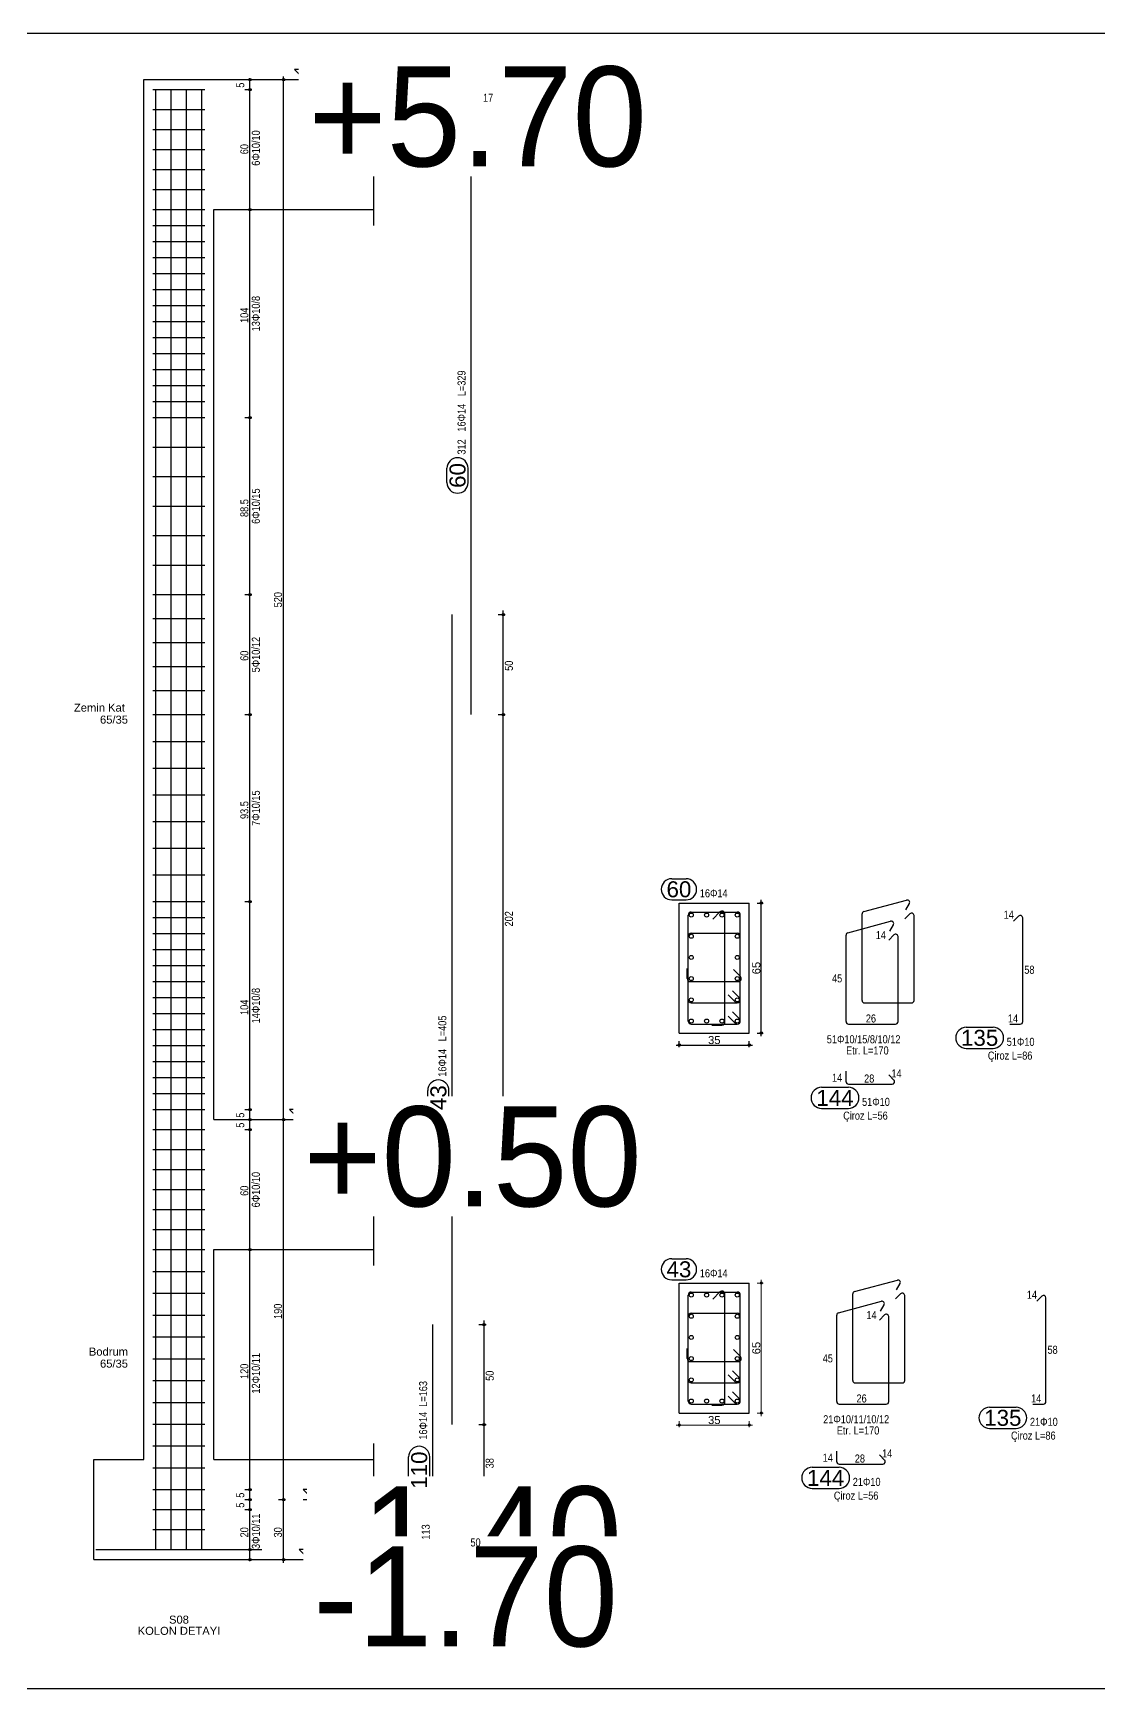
# Model space of a CAD drawing. Header units: metres. Extents: x 419734 to 420376, y 4564732 to 4565123.
# Drawn here: x 419979.08 to 420005.73, y 4564924.57 to 4564965.96 of the extents above; entities that cross this region are included whole.
import ezdxf
from ezdxf.enums import TextEntityAlignment as Align

# ---------------------------------------------------------------- set-up
doc = ezdxf.new("R2018")
doc.units = ezdxf.units.M
for name, color, linetype in [('Standart', 7, 'Continuous'), ('SW_DIM', 33, 'Continuous'), ('SW_MAGRONE', 2, 'Continuous'), ('SW_QUOTE', 1, 'Continuous'), ('SW_REINFORCEMENT', 7, 'Continuous'), ('SW_Tondini', 1, 'Continuous'), ('SW_TXT_TESTI', 1, 'Continuous')]:
    doc.layers.add(name, color=color, linetype=linetype)
doc.styles.add('arial_1_18', font='arial.ttf', dxfattribs={"height": 0.2})
doc.styles.get("Standard").update_dxf_attribs({"font": 'arial.ttf'})
doc.styles.add('SWS', font='ARIALN.TTF')

# ---------------------------------------------------------------- blocks, each defined once
blk = doc.blocks.new('*U893')
blk.add_hatch(color=256).paths.add_polyline_path([(0.0025, 0.0025), (0, 0.0025), (0, 0)])
for p, q in [((0.0095, 0.0025), (-0.0025, 0.0025)), ((-0.0025, 0.0025), (0, 0)), ((-0.0025, 0), (0.0025, 0)), ((0, 0), (0, 0.0025)), ((0.0025, 0.0025), (0, 0))]:
    blk.add_line(p, q)
at = {"color": 2, "lineweight": 30, "flags": 104}
blk.add_attdef('QM', text='', height=0.0025, dxfattribs=at).set_placement((0.001, 0.0033), align=Align.BOTTOM_LEFT)
blk = doc.blocks.new('*U894')
blk.add_hatch(color=256).paths.add_polyline_path([(0.0025, 0.0025), (0, 0.0025), (0, 0)])
for p, q in [((0.0095, 0.0025), (-0.0025, 0.0025)), ((-0.0025, 0.0025), (0, 0)), ((-0.0025, 0), (0.0025, 0)), ((0, 0), (0, 0.0025)), ((0.0025, 0.0025), (0, 0))]:
    blk.add_line(p, q)
at = {"color": 2, "lineweight": 30, "flags": 104}
blk.add_attdef('QM', text='', height=0.0025, dxfattribs=at).set_placement((0.001, 0.0033), align=Align.BOTTOM_LEFT)
blk = doc.blocks.new('*U895')
blk.add_hatch(color=256).paths.add_polyline_path([(0.0025, 0.0025), (0, 0.0025), (0, 0)])
for p, q in [((0.0095, 0.0025), (-0.0025, 0.0025)), ((-0.0025, 0.0025), (0, 0)), ((-0.0025, 0), (0.0025, 0)), ((0, 0), (0, 0.0025)), ((0.0025, 0.0025), (0, 0))]:
    blk.add_line(p, q)
at = {"color": 2, "lineweight": 30, "flags": 104}
blk.add_attdef('QM', text='', height=0.0025, dxfattribs=at).set_placement((0.001, 0.0033), align=Align.BOTTOM_LEFT)
blk = doc.blocks.new('*U896')
blk.add_hatch(color=256).paths.add_polyline_path([(0.0025, 0.0025), (0, 0.0025), (0, 0)])
for p, q in [((0.0095, 0.0025), (-0.0025, 0.0025)), ((-0.0025, 0.0025), (0, 0)), ((-0.0025, 0), (0.0025, 0)), ((0, 0), (0, 0.0025)), ((0.0025, 0.0025), (0, 0))]:
    blk.add_line(p, q)
at = {"color": 2, "lineweight": 30, "flags": 104}
blk.add_attdef('QM', text='', height=0.0025, dxfattribs=at).set_placement((0.001, 0.0033), align=Align.BOTTOM_LEFT)

msp = doc.modelspace()

# ---------------------------------------------------------------- linework, layer by layer
at = {"layer": 'Standart', "color": 171, "linetype": 'Continuous', "lineweight": -3}
for points in [[(419806.01166, 4564965.96418), (420065.81052, 4564965.96418)], [(420065.81052, 4564924.57015), (419806.01166, 4564924.57015)]]:
    msp.add_lwpolyline(points, dxfattribs=at)
at = {"layer": 'Standart', "color": 35, "linetype": 'Continuous', "lineweight": -3}
for points in [[(419987.59901, 4564963.32652), (419987.59901, 4564965.20153)], [(419987.37401, 4564963.02652), (419987.82401, 4564963.32652)], [(419987.37401, 4564963.02652), (419987.59901, 4564963.02652)], [(419987.59901, 4564963.32652), (419987.82401, 4564963.32652)], [(419987.59901, 4564961.15151), (419987.59901, 4564963.02652)], [(419987.59901, 4564937.32652), (419987.59901, 4564939.20153)], [(419987.37401, 4564937.02652), (419987.82401, 4564937.32652)], [(419987.59901, 4564937.32652), (419987.82401, 4564937.32652)], [(419987.37401, 4564937.02652), (419987.59901, 4564937.02652)], [(419987.59901, 4564935.15151), (419987.59901, 4564937.02652)], [(419987.59901, 4564929.20152), (419987.59901, 4564930.70152)], [(419987.37401, 4564928.90152), (419987.82401, 4564929.20152)], [(419987.59901, 4564929.20152), (419987.82401, 4564929.20152)], [(419987.37401, 4564928.90152), (419987.59901, 4564928.90152)], [(419987.59901, 4564927.40151), (419987.59901, 4564928.90152)]]:
    msp.add_lwpolyline(points, dxfattribs=at)
at = {"layer": 'Standart', "color": 1, "linetype": 'Continuous', "lineweight": 5}
for points in [[(419997.18549, 4564934.71563), (419997.33549, 4564934.71563)], [(419997.28549, 4564931.38563), (419997.28549, 4564934.79563)], [(419995.15549, 4564931.16563), (419997.06549, 4564931.16563)], [(419995.23549, 4564931.11563), (419995.23549, 4564931.26563)], [(419996.98549, 4564931.11563), (419996.98549, 4564931.26563)], [(419997.18549, 4564931.46563), (419997.33549, 4564931.46563)]]:
    msp.add_lwpolyline(points, dxfattribs=at)
for centre in [(419997.28549, 4564934.71563), (419997.28549, 4564931.46563), (419995.23549, 4564931.16563), (419996.98549, 4564931.16563)]:
    msp.add_circle(centre, 0.03, dxfattribs=at)
at = {"layer": 'SW_DIM', "ltscale": 0.5}
for points in [[(419984.36901, 4564964.80152), (419984.54901, 4564964.80152)], [(419984.49901, 4564927.76152), (419984.49901, 4564964.84152)], [(419985.20901, 4564964.80152), (419985.38901, 4564964.80152)], [(419985.33901, 4564927.72152), (419985.33901, 4564964.88152)], [(419984.36901, 4564964.55152), (419984.54901, 4564964.55152)], [(419984.36901, 4564961.55152), (419984.54901, 4564961.55152)], [(419984.36901, 4564956.35152), (419984.54901, 4564956.35152)], [(419984.36901, 4564951.92652), (419984.54901, 4564951.92652)], [(419990.70401, 4564951.42652), (419990.88401, 4564951.42652)], [(419990.83401, 4564938.70152), (419990.83401, 4564951.52652)], [(419984.36901, 4564948.92652), (419984.54901, 4564948.92652)], [(419990.70401, 4564948.92652), (419990.88401, 4564948.92652)], [(419984.36901, 4564944.25152), (419984.54901, 4564944.25152)], [(419997.18549, 4564944.21563), (419997.33549, 4564944.21563)], [(419997.28549, 4564940.88563), (419997.28549, 4564944.29563)], [(419995.15549, 4564940.66563), (419997.06549, 4564940.66563)], [(419995.23549, 4564940.61563), (419995.23549, 4564940.76563)], [(419996.98549, 4564940.61563), (419996.98549, 4564940.76563)], [(419997.18549, 4564940.96563), (419997.33549, 4564940.96563)], [(419984.36901, 4564939.05152), (419984.54901, 4564939.05152)], [(419984.36901, 4564938.80152), (419984.54901, 4564938.80152)], [(419984.36901, 4564938.55152), (419984.54901, 4564938.55152)], [(419985.20901, 4564938.80152), (419985.38901, 4564938.80152)], [(419990.70401, 4564938.80152), (419990.88401, 4564938.80152)], [(419984.36901, 4564935.55152), (419984.54901, 4564935.55152)], [(419990.22401, 4564933.67652), (419990.40401, 4564933.67652)], [(419990.35401, 4564929.20152), (419990.35401, 4564933.77652)], [(419990.22401, 4564931.17652), (419990.40401, 4564931.17652)], [(419984.36901, 4564929.55152), (419984.54901, 4564929.55152)], [(419984.36901, 4564929.30152), (419984.54901, 4564929.30152)], [(419984.36901, 4564929.05152), (419984.54901, 4564929.05152)], [(419985.20901, 4564929.30152), (419985.38901, 4564929.30152)], [(419990.22401, 4564929.30152), (419990.40401, 4564929.30152)], [(419984.36901, 4564928.05152), (419984.54901, 4564928.05152)], [(419984.36901, 4564927.80152), (419984.54901, 4564927.80152)], [(419985.20901, 4564927.80152), (419985.38901, 4564927.80152)]]:
    msp.add_lwpolyline(points, dxfattribs=at)
for centre in [(419984.49901, 4564964.80152), (419985.33901, 4564964.80152), (419984.49901, 4564964.55152), (419984.49901, 4564961.55152), (419984.49901, 4564956.35152), (419984.49901, 4564951.92652), (419990.83401, 4564951.42652), (419984.49901, 4564948.92652), (419990.83401, 4564948.92652), (419984.49901, 4564944.25152), (419997.28549, 4564944.21563), (419995.23549, 4564940.66563), (419996.98549, 4564940.66563), (419997.28549, 4564940.96563), (419984.49901, 4564939.05152), (419984.49901, 4564938.80152), (419984.49901, 4564938.55152), (419985.33901, 4564938.80152), (419990.83401, 4564938.80152), (419984.49901, 4564935.55152), (419990.35401, 4564933.67652), (419990.35401, 4564931.17652), (419984.49901, 4564929.55152), (419984.49901, 4564929.30152), (419984.49901, 4564929.05152), (419985.33901, 4564929.30152), (419990.35401, 4564929.30152), (419984.49901, 4564928.05152), (419984.49901, 4564927.80152), (419985.33901, 4564927.80152)]:
    msp.add_circle(centre, 0.03, dxfattribs=at)
at = {"layer": 'SW_MAGRONE'}
for points in [[(419981.849, 4564930.30152), (419981.849, 4564964.80152)], [(419981.849, 4564964.80152), (419987.59901, 4564964.80152)], [(419988.57401, 4564964.80152), (419992.07401, 4564964.80152)], [(419983.59901, 4564961.55151), (419987.59901, 4564961.55151)], [(419983.59901, 4564938.80153), (419983.59901, 4564961.55151)], [(419995.23549, 4564944.21563), (419996.98549, 4564944.21563)], [(419995.23549, 4564940.96563), (419995.23549, 4564944.21563)], [(419996.98549, 4564940.96563), (419996.98549, 4564944.21563)], [(419995.23549, 4564940.96563), (419996.98549, 4564940.96563)], [(419983.59901, 4564938.80153), (419987.59901, 4564938.80153)], [(419988.57401, 4564938.80152), (419992.07401, 4564938.80152)], [(419983.59901, 4564930.30152), (419983.59901, 4564935.55151)], [(419983.59901, 4564935.55151), (419987.59901, 4564935.55151)], [(419995.23549, 4564934.71563), (419996.98549, 4564934.71563)], [(419995.23549, 4564931.46563), (419995.23549, 4564934.71563)], [(419996.98549, 4564931.46563), (419996.98549, 4564934.71563)], [(419995.23549, 4564931.46563), (419996.98549, 4564931.46563)], [(419980.599, 4564930.30152), (419981.849, 4564930.30152)], [(419980.599, 4564927.80151), (419980.599, 4564930.30152)], [(419983.59901, 4564930.30152), (419987.59901, 4564930.30152)], [(419988.57401, 4564929.30152), (419992.07401, 4564929.30152)], [(419980.599, 4564927.80151), (419987.59901, 4564927.80151)], [(419988.57401, 4564927.80151), (419992.07401, 4564927.80151)]]:
    msp.add_lwpolyline(points, dxfattribs=at)
at = {"layer": 'SW_REINFORCEMENT', "color": 7, "ltscale": 0.05, "flags": 128}
for points in [[(419982.074, 4564964.55152), (419983.374, 4564964.55152)], [(419982.149, 4564928.05152), (419982.149, 4564964.55152)], [(419982.53234, 4564928.05152), (419982.53234, 4564964.55152)], [(419982.91567, 4564928.05152), (419982.91567, 4564964.55152)], [(419983.299, 4564928.05152), (419983.299, 4564964.55152)], [(419990.03401, 4564948.92652), (419990.03401, 4564964.55152)], [(419990.03401, 4564964.55152), (419990.87406, 4564964.55152)], [(419982.074, 4564964.05152), (419983.374, 4564964.05152)], [(419982.074, 4564963.55152), (419983.374, 4564963.55152)], [(419982.074, 4564963.05152), (419983.374, 4564963.05152)], [(419982.074, 4564962.55152), (419983.374, 4564962.55152)], [(419982.074, 4564962.05152), (419983.374, 4564962.05152)], [(419982.074, 4564961.55152), (419983.374, 4564961.55152)], [(419982.074, 4564961.15152), (419983.374, 4564961.15152)], [(419982.074, 4564960.75152), (419983.374, 4564960.75152)], [(419982.074, 4564960.35152), (419983.374, 4564960.35152)], [(419982.074, 4564959.95152), (419983.374, 4564959.95152)], [(419982.074, 4564959.55152), (419983.374, 4564959.55152)], [(419982.074, 4564959.15152), (419983.374, 4564959.15152)], [(419982.074, 4564958.75152), (419983.374, 4564958.75152)], [(419982.074, 4564958.35152), (419983.374, 4564958.35152)], [(419982.074, 4564957.95152), (419983.374, 4564957.95152)], [(419982.074, 4564957.55152), (419983.374, 4564957.55152)], [(419982.074, 4564957.15152), (419983.374, 4564957.15152)], [(419982.074, 4564956.75152), (419983.374, 4564956.75152)], [(419982.074, 4564956.35152), (419983.374, 4564956.35152)], [(419982.074, 4564955.61402), (419983.374, 4564955.61402)], [(419989.42601, 4564954.72639), (419989.42601, 4564955.08392)], [(419989.95401, 4564954.72639), (419989.95401, 4564955.08392)], [(419982.074, 4564954.87652), (419983.374, 4564954.87652)], [(419982.074, 4564954.13902), (419983.374, 4564954.13902)], [(419982.074, 4564953.40152), (419983.374, 4564953.40152)], [(419982.074, 4564952.66402), (419983.374, 4564952.66402)], [(419982.074, 4564951.92652), (419983.374, 4564951.92652)], [(419989.55401, 4564931.17652), (419989.55401, 4564951.42652)], [(419982.074, 4564951.32652), (419983.374, 4564951.32652)], [(419982.074, 4564950.72652), (419983.374, 4564950.72652)], [(419982.074, 4564950.12652), (419983.374, 4564950.12652)], [(419982.074, 4564949.52652), (419983.374, 4564949.52652)], [(419982.074, 4564948.92652), (419983.374, 4564948.92652)], [(419982.074, 4564948.25866), (419983.374, 4564948.25866)], [(419982.074, 4564947.5908), (419983.374, 4564947.5908)], [(419982.074, 4564946.92295), (419983.374, 4564946.92295)], [(419982.074, 4564946.25509), (419983.374, 4564946.25509)], [(419982.074, 4564945.58723), (419983.374, 4564945.58723)], [(419982.074, 4564944.91938), (419983.374, 4564944.91938)], [(419982.074, 4564944.25152), (419983.374, 4564944.25152)], [(419995.46049, 4564941.26563), (419995.46049, 4564943.91563)], [(419995.53549, 4564943.99063), (419996.68549, 4564943.99063)], [(419996.07235, 4564943.81689), (419996.24913, 4564943.99366)], [(419996.37716, 4564941.24063), (419996.37716, 4564943.94063)], [(419996.76049, 4564941.26563), (419996.76049, 4564943.91563)], [(419999.8051, 4564941.78063), (419999.8051, 4564943.94459)], [(419999.84957, 4564944.00255), (420000.92088, 4564944.28961)], [(420000.87529, 4564943.82082), (420001.00267, 4564943.94821)], [(420000.8983, 4564944.04564), (420000.98837, 4564944.20165)], [(420001.1051, 4564941.78063), (420001.1051, 4564943.90578)], [(419982.074, 4564943.85152), (419983.374, 4564943.85152)], [(419999.44957, 4564943.47255), (420000.52088, 4564943.75961)], [(420000.4983, 4564943.51564), (420000.58837, 4564943.67165)], [(420003.59285, 4564943.76082), (420003.72023, 4564943.88821)], [(420003.82266, 4564941.25063), (420003.82266, 4564943.84578)], [(419982.074, 4564943.45152), (419983.374, 4564943.45152)], [(419995.53549, 4564943.46063), (419996.68549, 4564943.46063)], [(419999.4051, 4564941.25063), (419999.4051, 4564943.41459)], [(420000.47529, 4564943.29082), (420000.60267, 4564943.41821)], [(420000.7051, 4564941.25063), (420000.7051, 4564943.37578)], [(419982.074, 4564943.05152), (419983.374, 4564943.05152)], [(419982.074, 4564942.65152), (419983.374, 4564942.65152)], [(419982.074, 4564942.25152), (419983.374, 4564942.25152)], [(419995.43549, 4564942.32563), (419995.43549, 4564942.57563)], [(419995.51049, 4564942.25063), (419996.71049, 4564942.25063)], [(419996.76353, 4564942.37866), (419996.58675, 4564942.55544)], [(419982.074, 4564941.85152), (419983.374, 4564941.85152)], [(419996.63246, 4564941.7426), (419996.45568, 4564941.91937)], [(419996.73853, 4564941.84866), (419996.56175, 4564942.02544)], [(419982.074, 4564941.45152), (419983.374, 4564941.45152)], [(419995.53549, 4564941.72063), (419996.68549, 4564941.72063)], [(419996.73853, 4564941.31866), (419996.56175, 4564941.49544)], [(419999.8651, 4564941.72063), (420001.0451, 4564941.72063)], [(419982.074, 4564941.05152), (419983.374, 4564941.05152)], [(419995.53549, 4564941.19063), (419996.68549, 4564941.19063)], [(419996.05216, 4564941.16563), (419996.30216, 4564941.16563)], [(419996.63246, 4564941.2126), (419996.45568, 4564941.38937)], [(419999.4651, 4564941.19063), (420000.6451, 4564941.19063)], [(420003.49766, 4564941.19063), (420003.76266, 4564941.19063)], [(419982.074, 4564940.65152), (419983.374, 4564940.65152)], [(419982.074, 4564940.25152), (419983.374, 4564940.25152)], [(419982.074, 4564939.85152), (419983.374, 4564939.85152)], [(419999.4051, 4564939.74951), (419999.4051, 4564940.01451)], [(420000.60267, 4564939.79194), (420000.47529, 4564939.91932)], [(419982.074, 4564939.45152), (419983.374, 4564939.45152)], [(419999.4651, 4564939.68951), (420000.56024, 4564939.68951)], [(419982.074, 4564939.05152), (419983.374, 4564939.05152)], [(419982.074, 4564938.55152), (419983.374, 4564938.55152)], [(419982.074, 4564938.05152), (419983.374, 4564938.05152)], [(419982.074, 4564937.55152), (419983.374, 4564937.55152)], [(419982.074, 4564937.05152), (419983.374, 4564937.05152)], [(419982.074, 4564936.55152), (419983.374, 4564936.55152)], [(419982.074, 4564936.05152), (419983.374, 4564936.05152)], [(419982.074, 4564935.55152), (419983.374, 4564935.55152)], [(419982.074, 4564935.00606), (419983.374, 4564935.00606)], [(419982.074, 4564934.46061), (419983.374, 4564934.46061)], [(419995.46049, 4564931.76563), (419995.46049, 4564934.41563)], [(419995.53549, 4564934.49063), (419996.68549, 4564934.49063)], [(419996.07235, 4564934.31689), (419996.24913, 4564934.49366)], [(419996.37716, 4564931.74063), (419996.37716, 4564934.44063)], [(419996.76049, 4564931.76563), (419996.76049, 4564934.41563)], [(419999.57202, 4564932.28063), (419999.57202, 4564934.44459)], [(419999.61649, 4564934.50255), (420000.68781, 4564934.78961)], [(420000.64221, 4564934.32082), (420000.7696, 4564934.44821)], [(420000.66523, 4564934.54564), (420000.7553, 4564934.70165)], [(420000.87202, 4564932.28063), (420000.87202, 4564934.40578)], [(420004.17278, 4564934.26082), (420004.30016, 4564934.38821)], [(419999.21649, 4564933.97255), (420000.28781, 4564934.25961)], [(420000.26523, 4564934.01564), (420000.3553, 4564934.17165)], [(420004.40259, 4564931.75063), (420004.40259, 4564934.34578)], [(419982.074, 4564933.91515), (419983.374, 4564933.91515)], [(419989.07401, 4564928.05152), (419989.07401, 4564933.67652)], [(419995.53549, 4564933.96063), (419996.68549, 4564933.96063)], [(419999.17202, 4564931.75063), (419999.17202, 4564933.91459)], [(420000.24221, 4564933.79082), (420000.3696, 4564933.91821)], [(420000.47202, 4564931.75063), (420000.47202, 4564933.87578)], [(419982.074, 4564933.3697), (419983.374, 4564933.3697)], [(419982.074, 4564932.82425), (419983.374, 4564932.82425)], [(419995.43549, 4564932.82563), (419995.43549, 4564933.07563)], [(419995.51049, 4564932.75063), (419996.71049, 4564932.75063)], [(419996.76353, 4564932.87866), (419996.58675, 4564933.05544)], [(419996.63246, 4564932.2426), (419996.45568, 4564932.41937)], [(419996.73853, 4564932.34866), (419996.56175, 4564932.52544)], [(419982.074, 4564932.27879), (419983.374, 4564932.27879)], [(419995.53549, 4564932.22063), (419996.68549, 4564932.22063)], [(419996.73853, 4564931.81866), (419996.56175, 4564931.99544)], [(419999.63202, 4564932.22063), (420000.81202, 4564932.22063)], [(419982.074, 4564931.73334), (419983.374, 4564931.73334)], [(419995.53549, 4564931.69063), (419996.68549, 4564931.69063)], [(419996.05216, 4564931.66563), (419996.30216, 4564931.66563)], [(419996.63246, 4564931.7126), (419996.45568, 4564931.88937)], [(419999.23202, 4564931.69063), (420000.41202, 4564931.69063)], [(420004.07759, 4564931.69063), (420004.34259, 4564931.69063)], [(419982.074, 4564931.18788), (419983.374, 4564931.18788)], [(419982.074, 4564930.64243), (419983.374, 4564930.64243)], [(419999.17202, 4564930.24951), (419999.17202, 4564930.51451)], [(420000.3696, 4564930.29194), (420000.24221, 4564930.41932)], [(419982.074, 4564930.09697), (419983.374, 4564930.09697)], [(419999.23202, 4564930.18951), (420000.32717, 4564930.18951)], [(419982.074, 4564929.55152), (419983.374, 4564929.55152)], [(419982.074, 4564929.05152), (419983.374, 4564929.05152)], [(419982.074, 4564928.55152), (419983.374, 4564928.55152)], [(419980.649, 4564928.05152), (419984.799, 4564928.05152)], [(419989.07401, 4564928.05152), (419991.57401, 4564928.05152)]]:
    msp.add_lwpolyline(points, dxfattribs=at)
at = {"layer": 'SW_REINFORCEMENT', "color": 7, "ltscale": 0.05}
for centre, radius, start, end in [((419989.69001, 4564955.08392), 0.264, 0, 180), ((419989.69001, 4564954.72639), 0.264, 180, 0), ((419995.53549, 4564943.91563), 0.075, 90, 180), ((419996.30216, 4564943.94063), 0.075, 0, 135), ((419996.68549, 4564943.91563), 0.075, 0, 90), ((419999.8651, 4564943.94459), 0.06, 105, 180), ((420000.93641, 4564944.23165), 0.06, 330, 105), ((420001.0451, 4564943.90578), 0.06, 0, 135), ((420003.76266, 4564943.84578), 0.06, 0, 135), ((420000.53641, 4564943.70165), 0.06, 330, 105), ((419995.53549, 4564943.38563), 0.075, 90, 180), ((419996.68549, 4564943.38563), 0.075, 0, 90), ((419999.4651, 4564943.41459), 0.06, 105, 180), ((420000.6451, 4564943.37578), 0.06, 0, 135), ((419995.51049, 4564942.32563), 0.075, 180, 270), ((419996.71049, 4564942.32563), 0.075, 270, 45), ((419996.68549, 4564941.79563), 0.075, 225, 44.999973), ((419995.53549, 4564941.79563), 0.075, 180, 270), ((419999.8651, 4564941.78063), 0.06, 180, 270), ((420001.0451, 4564941.78063), 0.06, 270, 0), ((419995.53549, 4564941.26563), 0.075, 180, 270), ((419996.30216, 4564941.24063), 0.075, 270, 0), ((419996.68549, 4564941.26563), 0.075, 225, 44.999973), ((419999.4651, 4564941.25063), 0.06, 180, 270), ((420000.6451, 4564941.25063), 0.06, 270, 0), ((420003.76266, 4564941.25063), 0.06, 270, 0), ((420000.56024, 4564939.74951), 0.06, 270, 45), ((419999.4651, 4564939.74951), 0.06, 180, 270), ((419995.53549, 4564934.41563), 0.075, 90, 180), ((419996.30216, 4564934.44063), 0.075, 0, 135), ((419996.68549, 4564934.41563), 0.075, 0, 90), ((419999.63202, 4564934.44459), 0.06, 105, 180), ((420000.70334, 4564934.73165), 0.06, 330, 105), ((420000.81202, 4564934.40578), 0.06, 0, 135), ((420004.34259, 4564934.34578), 0.06, 0, 135), ((419999.23202, 4564933.91459), 0.06, 105, 180), ((420000.30334, 4564934.20165), 0.06, 330, 105), ((419995.53549, 4564933.88563), 0.075, 90, 180), ((419996.68549, 4564933.88563), 0.075, 0, 90), ((420000.41202, 4564933.87578), 0.06, 0, 135), ((419995.51049, 4564932.82563), 0.075, 180, 270), ((419996.71049, 4564932.82563), 0.075, 270, 45), ((419996.68549, 4564932.29563), 0.075, 225, 44.999973), ((419995.53549, 4564932.29563), 0.075, 180, 270), ((419999.63202, 4564932.28063), 0.06, 180, 270), ((420000.81202, 4564932.28063), 0.06, 270, 0), ((419995.53549, 4564931.76563), 0.075, 180, 270), ((419996.30216, 4564931.74063), 0.075, 270, 0), ((419996.68549, 4564931.76563), 0.075, 225, 44.999973), ((419999.23202, 4564931.75063), 0.06, 180, 270), ((420000.41202, 4564931.75063), 0.06, 270, 0), ((420004.34259, 4564931.75063), 0.06, 270, 0), ((419999.23202, 4564930.24951), 0.06, 180, 270), ((420000.32717, 4564930.24951), 0.06, 270, 45)]:
    msp.add_arc(centre, radius, start, end, dxfattribs=at)
at = {"layer": 'SW_Tondini'}
for centre in [(419995.53549, 4564943.91563), (419995.91883, 4564943.91563), (419996.30216, 4564943.91563), (419996.68549, 4564943.91563), (419995.53549, 4564943.38563), (419996.68549, 4564943.38563), (419995.53549, 4564942.85563), (419996.68549, 4564942.85563), (419995.53549, 4564942.32563), (419996.68549, 4564942.32563), (419995.53549, 4564941.79563), (419996.68549, 4564941.79563), (419995.53549, 4564941.26563), (419995.91883, 4564941.26563), (419996.30216, 4564941.26563), (419996.68549, 4564941.26563), (419995.53549, 4564934.41563), (419995.91883, 4564934.41563), (419996.30216, 4564934.41563), (419996.68549, 4564934.41563), (419995.53549, 4564933.88563), (419996.68549, 4564933.88563), (419995.53549, 4564933.35563), (419996.68549, 4564933.35563), (419995.53549, 4564932.82563), (419996.68549, 4564932.82563), (419995.53549, 4564932.29563), (419996.68549, 4564932.29563), (419995.53549, 4564931.76563), (419995.91883, 4564931.76563), (419996.30216, 4564931.76563), (419996.68549, 4564931.76563)]:
    msp.add_circle(centre, 0.05, dxfattribs=at)
at = {"layer": 'SW_TXT_TESTI', "flags": 128}
for points in [[(419995.04742, 4564944.82363), (419995.40495, 4564944.82363)], [(419995.04742, 4564944.29563), (419995.40495, 4564944.29563)], [(420002.41171, 4564941.11063), (420003.08, 4564941.11063)], [(420002.41171, 4564940.58263), (420003.08, 4564940.58263)], [(419988.94601, 4564939.17242), (419988.94601, 4564939.52995)], [(419989.47401, 4564939.17242), (419989.47401, 4564939.52995)], [(419998.79422, 4564939.60951), (419999.46251, 4564939.60951)], [(419998.79422, 4564939.08151), (419999.46251, 4564939.08151)], [(419995.04742, 4564935.32363), (419995.40495, 4564935.32363)], [(419995.04742, 4564934.79563), (419995.40495, 4564934.79563)], [(420002.99164, 4564931.61063), (420003.65993, 4564931.61063)], [(420002.99164, 4564931.08263), (420003.65993, 4564931.08263)], [(419988.46601, 4564929.70367), (419988.46601, 4564930.37196)], [(419988.99401, 4564929.70367), (419988.99401, 4564930.37196)], [(419998.56114, 4564930.10951), (419999.22944, 4564930.10951)], [(419998.56114, 4564929.58151), (419999.22944, 4564929.58151)]]:
    msp.add_lwpolyline(points, dxfattribs=at)
at = {"layer": 'SW_TXT_TESTI'}
for centre, start, end in [((419995.04742, 4564944.55963), 90, 270), ((419995.40495, 4564944.55963), 270, 90), ((420002.41171, 4564940.84663), 90, 270), ((420003.08, 4564940.84663), 270, 90), ((419989.21001, 4564939.52995), 0, 180), ((419998.79422, 4564939.34551), 90, 270), ((419999.46251, 4564939.34551), 270, 90), ((419989.21001, 4564939.17242), 180, 0), ((419995.04742, 4564935.05963), 90, 270), ((419995.40495, 4564935.05963), 270, 90), ((420002.99164, 4564931.34663), 90, 270), ((420003.65993, 4564931.34663), 270, 90), ((419988.73001, 4564930.37196), 0, 180), ((419998.56114, 4564929.84551), 90, 270), ((419999.22944, 4564929.84551), 270, 90), ((419988.73001, 4564929.70367), 180, 0)]:
    msp.add_arc(centre, 0.264, start, end, dxfattribs=at)

# ---------------------------------------------------------------- block references
at = {"layer": 'SW_QUOTE', "ltscale": 0.5}
ref = msp.add_blockref('*U894', (419985.86612, 4564964.80152), dxfattribs=dict(at, xscale=100, yscale=100, zscale=100))
lines = msp.add_mtext('+5.70', dxfattribs={"layer": '0', "color": 2, "insert": (419985.96612, 4564965.13152), "char_height": 2.5, "attachment_point": 1, "bg_fill": 3, "box_fill_scale": 1.1, "bg_fill_color": 256, "bg_fill_transparency": 0})
ref.add_attrib('QM', '', (419985.96612, 4564965.13152), dxfattribs={"flags": 104}).embed_mtext(lines)
ref = msp.add_blockref('*U893', (419985.73766, 4564938.80152), dxfattribs=dict(at, xscale=100, yscale=100, zscale=100))
lines = msp.add_mtext('+0.50', dxfattribs={"layer": '0', "color": 2, "insert": (419985.83766, 4564939.13152), "char_height": 2.5, "attachment_point": 1, "bg_fill": 3, "box_fill_scale": 1.1, "bg_fill_color": 256, "bg_fill_transparency": 0})
ref.add_attrib('QM', '', (419985.83766, 4564939.13152), dxfattribs={"flags": 104}).embed_mtext(lines)
ref = msp.add_blockref('*U896', (419986.0792, 4564929.30152), dxfattribs=dict(at, xscale=100, yscale=100, zscale=100))
lines = msp.add_mtext('-1.40', dxfattribs={"layer": '0', "color": 2, "insert": (419986.1792, 4564929.63152), "char_height": 2.5, "attachment_point": 1, "bg_fill": 3, "box_fill_scale": 1.1, "bg_fill_color": 256, "bg_fill_transparency": 0})
ref.add_attrib('QM', '', (419986.1792, 4564929.63152), dxfattribs={"flags": 104}).embed_mtext(lines)
ref = msp.add_blockref('*U895', (419985.98296, 4564927.80151), dxfattribs=dict(at, xscale=100, yscale=100, zscale=100))
lines = msp.add_mtext('-1.70', dxfattribs={"layer": '0', "color": 2, "insert": (419986.08296, 4564928.13151), "char_height": 2.5, "attachment_point": 1, "bg_fill": 3, "box_fill_scale": 1.1, "bg_fill_color": 256, "bg_fill_transparency": 0})
ref.add_attrib('QM', '', (419986.08296, 4564928.13151), dxfattribs={"flags": 104}).embed_mtext(lines)

# ---------------------------------------------------------------- texts
at = {"layer": 'Standart', "color": 3, "linetype": 'Continuous', "lineweight": 5, "style": 'arial_1_18'}
for s, p in [('60', (419989.89001, 4564954.59439)), ('43', (419989.41001, 4564939.04042)), ('110', (419988.93001, 4564929.57167))]:
    msp.add_text(s, height=0.4, rotation=90, dxfattribs=at).set_placement(p)
at = {"layer": 'Standart', "color": 1, "linetype": 'Continuous', "lineweight": -3, "style": 'arial_1_18'}
for s, p in [('Zemin Kat ', (419980.09799, 4564949.00152)), ('65/35', (419980.74978, 4564948.70152)), ('Bodrum', (419980.47084, 4564932.90152)), ('65/35', (419980.74978, 4564932.60152)), ('KOLON DETAYI', (419981.69202, 4564925.92151)), ('S08', (419982.47548, 4564926.20151))]:
    msp.add_text(s, height=0.2, dxfattribs=at).set_placement(p)
at = {"layer": 'Standart', "color": 3, "linetype": 'Continuous', "lineweight": 5, "style": 'arial_1_18'}
for s, p in [('60', (419994.91542, 4564944.35963)), ('135', (420002.27971, 4564940.64663)), ('144', (419998.66222, 4564939.14551)), ('43', (419994.91542, 4564934.85963)), ('135', (420002.85964, 4564931.14663)), ('144', (419998.42914, 4564929.64551))]:
    msp.add_text(s, height=0.4, dxfattribs=at).set_placement(p)
at = {"layer": 'Standart', "color": 5, "linetype": 'Continuous', "lineweight": 5, "style": 'arial_1_18'}
msp.add_text('65', height=0.2, rotation=90, dxfattribs=at).set_placement((419997.26049, 4564932.93525))
msp.add_text('35', height=0.2, dxfattribs=at).set_placement((419995.95511, 4564931.19063))
at = {"layer": 'SW_DIM', "ltscale": 0.5}
for s, style, p in [('5', 'SWS', (419984.35601, 4564964.59883)), ('60', 'SWS', (419984.45901, 4564962.93614)), ('104', 'SWS', (419984.45901, 4564958.71845)), ('88.5', 'SWS', (419984.45901, 4564953.8671)), ('520', 'SWS', (419985.29901, 4564951.60845)), ('60', 'SWS', (419984.45901, 4564950.27114)), ('50', 'SWS', (419991.07401, 4564950.02114)), ('93.5', 'SWS', (419984.45901, 4564946.3171)), ('202', 'SWS', (419991.07401, 4564943.63095)), ('65', 'arial_1_18', (419997.26049, 4564942.43525)), ('104', 'SWS', (419984.45901, 4564941.41845)), ('5', 'SWS', (419984.35601, 4564938.84883)), ('5', 'SWS', (419984.35601, 4564938.59883)), ('60', 'SWS', (419984.45901, 4564936.89614)), ('190', 'SWS', (419985.29901, 4564933.81845)), ('120', 'SWS', (419984.45901, 4564932.31845)), ('50', 'SWS', (419990.59401, 4564932.27114)), ('38', 'SWS', (419990.59401, 4564930.08364)), ('5', 'SWS', (419984.35601, 4564929.34883)), ('5', 'SWS', (419984.35601, 4564929.09883)), ('20', 'SWS', (419984.45901, 4564928.35614)), ('30', 'SWS', (419985.29901, 4564928.35614))]:
    msp.add_text(s, height=0.2, rotation=90, dxfattribs=dict(at, style=style)).set_placement(p)
at = {"layer": 'SW_DIM', "ltscale": 0.5, "style": 'arial_1_18'}
msp.add_text('35', height=0.2, dxfattribs=at).set_placement((419995.95511, 4564940.69063))
at = {"layer": 'SW_TXT_TESTI', "style": 'SWS'}
for s, p in [('17', (419990.32758, 4564964.24874)), ('16Φ14', (419995.74874, 4564944.35963)), ('14', (420003.34578, 4564943.82451)), ('14', (420000.14753, 4564943.31564)), ('45', (419999.05433, 4564942.23261)), ('58', (420003.86266, 4564942.44821)), ('26', (419999.89971, 4564941.23063)), ('14', (420003.45189, 4564941.23063)), ('51Φ10/15/8/10/12', (419998.92388, 4564940.71063)), ('Etr. L=170', (419999.40658, 4564940.43063)), ('51Φ10', (420003.42378, 4564940.64663)), ('Çiroz L=86', (420002.95075, 4564940.30263)), ('14', (419999.05433, 4564939.74951)), ('28', (419999.85729, 4564939.72951)), ('14', (420000.53898, 4564939.85563)), ('Çiroz L=56', (419999.33326, 4564938.80151)), ('51Φ10', (419999.8063, 4564939.14551)), ('16Φ14', (419995.74874, 4564934.85963)), ('14', (420003.9257, 4564934.32451)), ('14', (419999.91446, 4564933.81564)), ('58', (420004.44259, 4564932.94821)), ('45', (419998.82126, 4564932.73261)), ('26', (419999.66664, 4564931.73063)), ('14', (420004.03182, 4564931.73063)), ('21Φ10/11/10/12', (419998.83314, 4564931.21063)), ('Etr. L=170', (419999.1735, 4564930.93063)), ('21Φ10', (420004.00371, 4564931.14663)), ('Çiroz L=86', (420003.53068, 4564930.80263)), ('14', (419998.82126, 4564930.24951)), ('28', (419999.62421, 4564930.22951)), ('14', (420000.3059, 4564930.35563)), ('21Φ10', (419999.57322, 4564929.64551)), ('Çiroz L=56', (419999.10019, 4564929.30151)), ('50', (419990.01324, 4564928.13152))]:
    msp.add_text(s, height=0.2, dxfattribs=at).set_placement(p)
for s, p in [('6Φ10/10', (419984.74624, 4564962.6482)), ('13Φ10/8', (419984.74624, 4564958.5082)), ('312   16Φ14   L=329', (419989.89001, 4564955.42771)), ('6Φ10/15', (419984.74624, 4564953.6957)), ('5Φ10/12', (419984.74624, 4564949.9832)), ('7Φ10/15', (419984.74624, 4564946.1457)), ('14Φ10/8', (419984.74624, 4564941.2082)), ('16Φ14   L=405', (419989.41001, 4564939.87374)), ('6Φ10/10', (419984.74624, 4564936.6082)), ('12Φ10/11', (419984.74624, 4564931.95282)), ('16Φ14  L=163', (419988.93001, 4564930.80053)), ('3Φ10/11', (419984.74624, 4564928.0682)), ('113', (419988.99401, 4564928.30152))]:
    msp.add_text(s, height=0.2, rotation=90, dxfattribs=at).set_placement(p)

doc.saveas('drawing.dxf')
